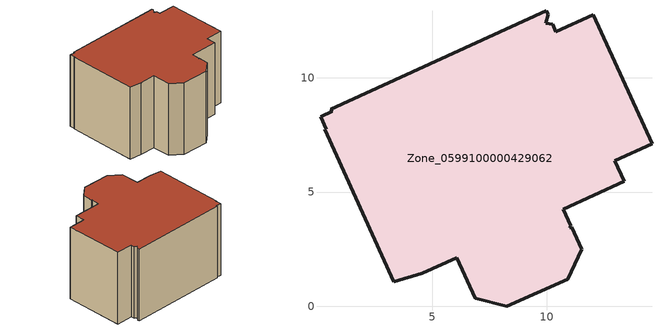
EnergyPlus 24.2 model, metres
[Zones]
Zone_0599100000429062
 floor ground (C_G): 10.41,12.03 12.05,12.76 14.62,7.12 12.98,6.38 13.39,5.46 10.73,4.25 11.07,3.52 11.01,3.43 11.1,3.45 11.54,2.49 10.94,1.17 8.26,0 6.88,0.34 6.06,2.13 4.55,1.44 3.3,1.06 0.29,7.75 0.35,7.74 0.1,8.29 0.61,8.53 0.54,8.63 10,12.94 10.06,12.78 9.97,12.39 10.26,12.35 z0
 wall outside (C_F): 12.98,6.38 14.62,7.12 12.05,12.76 10.41,12.03 10.26,12.35 9.97,12.39 10.06,12.78 10,12.94 0.54,8.63 0.61,8.53 0.1,8.29 0.35,7.74 0.29,7.75 3.3,1.06 4.55,1.44 6.06,2.13 6.88,0.34 8.26,0 10.94,1.17 11.54,2.49 11.1,3.45 11.01,3.43 11.07,3.52 10.73,4.25 13.39,5.46 12.98,6.38 z0:7.91
 roof outside (C_R): 11.07,3.52 10.73,4.25 13.39,5.46 12.98,6.38 14.62,7.12 12.05,12.76 10.41,12.03 10.26,12.35 9.97,12.39 10.06,12.78 10,12.94 0.54,8.63 0.61,8.53 0.1,8.29 0.35,7.74 0.29,7.75 3.3,1.06 4.55,1.44 6.06,2.13 6.88,0.34 8.26,0 10.94,1.17 11.54,2.49 11.1,3.45 11.01,3.43 z7.91
[BUILDING]
Pand.0599100000429062: North Axis=0; Terrain=City; Loads Convergence Tolerance Value=0.04; Temperature Convergence Tolerance Value=0.4; Solar Distribution=FullExterior; Maximum Number of Warmup Days=25; Minimum Number of Warmup Days=1
[Site:Location]
Rotterdam.The.Hague.AP_ZH_NLD Design_Conditions: Latitude=51.96; Longitude=4.45; Time Zone=1; Elevation=-4.5
[SITE:GROUNDTEMPERATURE:BUILDINGSURFACE]
18, 18, 18, 18, 18, 18, 18, 18, 18, 18, 18, 18
[MATERIAL] Thermal Absorptance=0.9; Solar Absorptance=0.7; Visible Absorptance=0.7
Name | Roughness | Thickness | Conductivity | Density | Specific Heat
G.D.2006-2014 | MediumSmooth | 0.15 | 0.06 | 540 | 1210
F.D.2006-2014 | Rough | 0.3 | 0.12 | 1920 | 840
R.D.2006-2014 | MediumRough | 0.2 | 0.08 | 1500 | 1000
[CONSTRUCTION]
C_G: G.D.2006-2014
C_F: F.D.2006-2014
C_R: R.D.2006-2014
[ZONE]
Zone_0599100000429062: Type=1; Multiplier=1; Ceiling Height=Autocalculate; Volume=Autocalculate; Floor Area=autocalculate; Part of Total Floor Area=Yes
[ZONEINFILTRATION:DESIGNFLOWRATE]
Infil_Zone_0599100000429062: Zone or ZoneList or Space or SpaceList=Zone_0599100000429062; Schedule=AlwaysOn; Design Flow Rate Calculation Method=Flow/Area; Flow Rate per Floor Area=0.0021; Constant Term Coefficient=1; Temperature Term Coefficient=0; Velocity Term Coefficient=0; Velocity Squared Term Coefficient=0
[HVACTEMPLATE:ZONE:IDEALLOADSAIRSYSTEM]
Zone_0599100000429062: Maximum Heating Supply Air Temperature=50; Minimum Cooling Supply Air Temperature=13; Maximum Heating Supply Air Humidity Ratio=0.0156; Minimum Cooling Supply Air Humidity Ratio=0.0077; Heating Limit=NoLimit; Cooling Limit=NoLimit; Dehumidification Control Type=ConstantSensibleHeatRatio; Cooling Sensible Heat Ratio=0.7; Dehumidification Setpoint=60; Humidification Control Type=None; Humidification Setpoint=30; Outdoor Air Method=None; Outdoor Air Flow Rate per Person=0.00944; Outdoor Air Flow Rate per Zone Floor Area=0; Outdoor Air Flow Rate per Zone=0; Demand Controlled Ventilation Type=None; Outdoor Air Economizer Type=NoEconomizer; Heat Recovery Type=None; Sensible Heat Recovery Effectiveness=0.7; Latent Heat Recovery Effectiveness=0.65
[ZONECONTROL:THERMOSTAT]
ThermostatControl_Zone_0599100000429062: Zone or ZoneList=Zone_0599100000429062; Control Type Schedule=DualSetpointControlType; Control 1=Thermostat_Zone_0599100000429062; Temperature Difference Between Cutout And Setpoint=0
[THERMOSTATSETPOINT:DUALSETPOINT]
Thermostat_Zone_0599100000429062: Heating Setpoint Temperature Schedule=HeatingSetpoint_Zone_0599100000429062; Cooling Setpoint Temperature Schedule=CoolingSetpoint_Zone_0599100000429062
[SCHEDULE:COMPACT]
HeatingSetpoint_Zone_0599100000429062: Through: 12/31, For: AllDays, Until: 24:00, 21
CoolingSetpoint_Zone_0599100000429062: Through: 12/31, For: AllDays, Until: 24:00, 24
DualSetpointControlType: Through: 12/31, For: AllDays, Until: 24:00, 4
AlwaysOn: Through: 12/31, For: AllDays, Until: 24:00, 1
